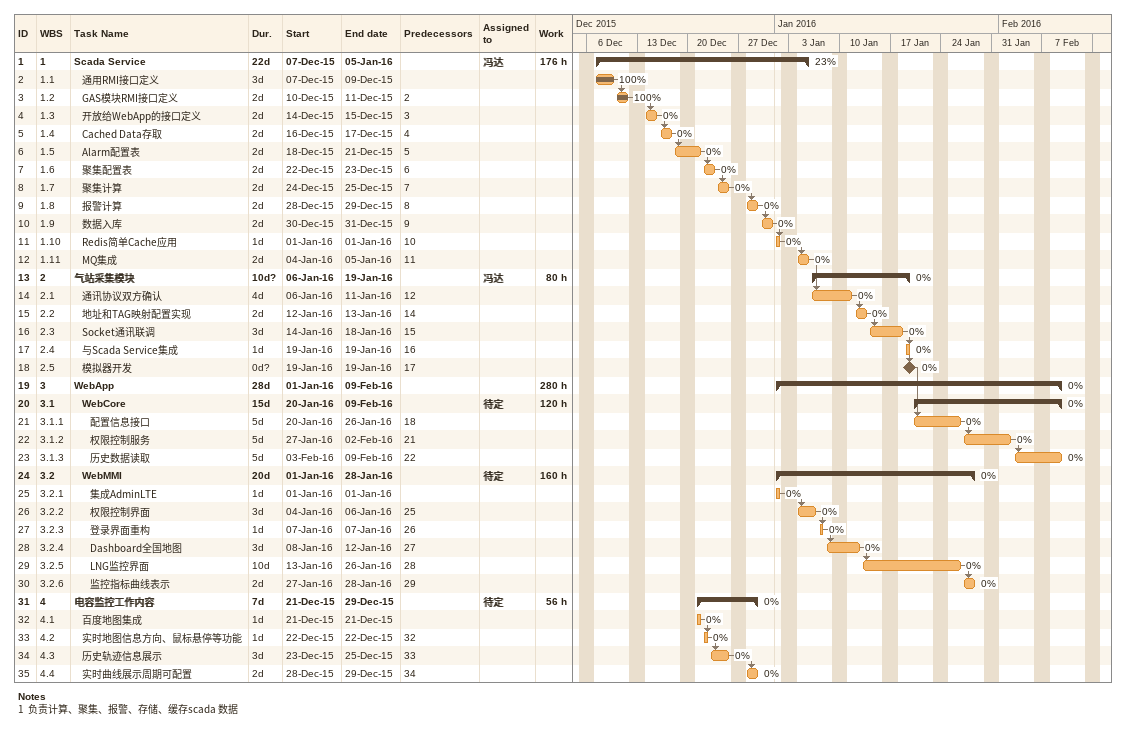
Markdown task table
| ID | WBS | Task | Duration | Start | Finish | Predecessors | Resources | % complete | Work (h) |
|---|---|---|---|---|---|---|---|---|---|
| 1 | 1 | **Scada Service** | 22d | 2015-12-07 | 2016-01-05 |  | 冯达 | 23 | 176 |
| 2 | 1.1 | 通用RMI接口定义 | 3d | 2015-12-07 | 2015-12-09 |  |  | 100 |  |
| 3 | 1.2 | GAS模块RMI接口定义 | 2d | 2015-12-10 | 2015-12-11 | 2 |  | 100 |  |
| 4 | 1.3 | 开放给WebApp的接口定义 | 2d | 2015-12-14 | 2015-12-15 | 3 |  | 0 |  |
| 5 | 1.4 | Cached Data存取 | 2d | 2015-12-16 | 2015-12-17 | 4 |  | 0 |  |
| 6 | 1.5 | Alarm配置表 | 2d | 2015-12-18 | 2015-12-21 | 5 |  | 0 |  |
| 7 | 1.6 | 聚集配置表 | 2d | 2015-12-22 | 2015-12-23 | 6 |  | 0 |  |
| 8 | 1.7 | 聚集计算 | 2d | 2015-12-24 | 2015-12-25 | 7 |  | 0 |  |
| 9 | 1.8 | 报警计算 | 2d | 2015-12-28 | 2015-12-29 | 8 |  | 0 |  |
| 10 | 1.9 | 数据入库 | 2d | 2015-12-30 | 2015-12-31 | 9 |  | 0 |  |
| 11 | 1.10 | Redis简单Cache应用 | 1d | 2016-01-01 | 2016-01-01 | 10 |  | 0 |  |
| 12 | 1.11 | MQ集成 | 2d | 2016-01-04 | 2016-01-05 | 11 |  | 0 |  |
| 13 | 2 | **气站采集模块** | 10d? | 2016-01-06 | 2016-01-19 |  | 冯达 | 0 | 80 |
| 14 | 2.1 | 通讯协议双方确认 | 4d | 2016-01-06 | 2016-01-11 | 12 |  | 0 |  |
| 15 | 2.2 | 地址和TAG映射配置实现 | 2d | 2016-01-12 | 2016-01-13 | 14 |  | 0 |  |
| 16 | 2.3 | Socket通讯联调 | 3d | 2016-01-14 | 2016-01-18 | 15 |  | 0 |  |
| 17 | 2.4 | 与Scada Service集成 | 1d | 2016-01-19 | 2016-01-19 | 16 |  | 0 |  |
| 18 | 2.5 | 模拟器开发 | 0d? | 2016-01-19 | 2016-01-19 | 17 |  | 0 |  |
| 19 | 3 | **WebApp** | 28d | 2016-01-01 | 2016-02-09 |  |  | 0 | 280 |
| 20 | 3.1 | **WebCore** | 15d | 2016-01-20 | 2016-02-09 |  | 待定 | 0 | 120 |
| 21 | 3.1.1 | 配置信息接口 | 5d | 2016-01-20 | 2016-01-26 | 18 |  | 0 |  |
| 22 | 3.1.2 | 权限控制服务 | 5d | 2016-01-27 | 2016-02-02 | 21 |  | 0 |  |
| 23 | 3.1.3 | 历史数据读取 | 5d | 2016-02-03 | 2016-02-09 | 22 |  | 0 |  |
| 24 | 3.2 | **WebMMI** | 20d | 2016-01-01 | 2016-01-28 |  | 待定 | 0 | 160 |
| 25 | 3.2.1 | 集成AdminLTE | 1d | 2016-01-01 | 2016-01-01 |  |  | 0 |  |
| 26 | 3.2.2 | 权限控制界面 | 3d | 2016-01-04 | 2016-01-06 | 25 |  | 0 |  |
| 27 | 3.2.3 | 登录界面重构 | 1d | 2016-01-07 | 2016-01-07 | 26 |  | 0 |  |
| 28 | 3.2.4 | Dashboard全国地图 | 3d | 2016-01-08 | 2016-01-12 | 27 |  | 0 |  |
| 29 | 3.2.5 | LNG监控界面 | 10d | 2016-01-13 | 2016-01-26 | 28 |  | 0 |  |
| 30 | 3.2.6 | 监控指标曲线表示 | 2d | 2016-01-27 | 2016-01-28 | 29 |  | 0 |  |
| 31 | 4 | **电容监控工作内容** | 7d | 2015-12-21 | 2015-12-29 |  | 待定 | 0 | 56 |
| 32 | 4.1 | 百度地图集成 | 1d | 2015-12-21 | 2015-12-21 |  |  | 0 |  |
| 33 | 4.2 | 实时地图信息方向、鼠标悬停等功能 | 1d | 2015-12-22 | 2015-12-22 | 32 |  | 0 |  |
| 34 | 4.3 | 历史轨迹信息展示 | 3d | 2015-12-23 | 2015-12-25 | 33 |  | 0 |  |
| 35 | 4.4 | 实时曲线展示周期可配置 | 2d | 2015-12-28 | 2015-12-29 | 34 |  | 0 |  |

Notes
- 1: 负责计算、聚集、报警、存储、缓存scada 数据
